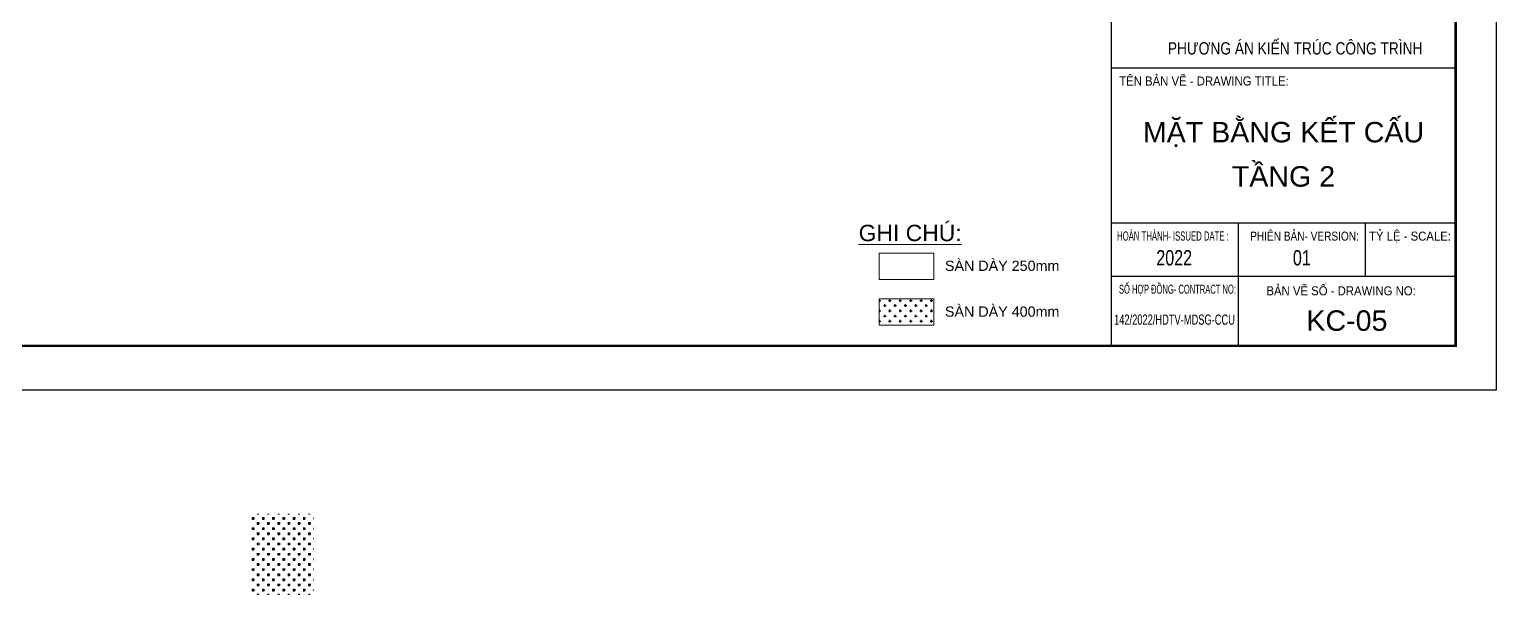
# Model space of a CAD drawing. Header units: millimetres. Extents: x -80883 to 1826631, y -376836 to 309394.
# Drawn here: x 1136849 to 1208509, y -376836 to -349210 of the extents above; entities that cross this region are included whole.
import ezdxf
from ezdxf.enums import TextEntityAlignment as Align

# ---------------------------------------------------------------- set-up
doc = ezdxf.new("R2010")
doc.units = ezdxf.units.MM
doc.header["$LTSCALE"] = 100
for name, color, linetype, lineweight in [('0-Hatch', 250, 'Continuous', 40), ('ccu12-Tencaukien', 9, 'Continuous', 15), ('KT-Net thay', 7, 'Continuous', 15)]:
    doc.layers.add(name, color=color, linetype=linetype, lineweight=lineweight)
doc.layers.add('ccu11-Dim', color=8, linetype='Continuous')
doc.layers.add('ccu12-Hatch', color=250, linetype='Continuous')
doc.styles.add('51KHUNG TEN$0$khung ten A1$1$Standard', font='', dxfattribs={"width": 0.9})
doc.styles.add('Arial', font='arial.ttf', dxfattribs={"width": 0.7})
doc.styles.get('51KHUNG TEN$0$khung ten A1$1$Standard').set_extended_font_data('.VnArialH')

# ---------------------------------------------------------------- blocks, each defined once
blk = doc.blocks.new('Khung ten_A1', base_point=(-3406704, 253379))
for p, q in [((74690, 58471), (74690, 1072)), ((74690, 58471), (74690, 1072)), ((74690, 7866), (83100, 7866)), ((74690, 7866), (83100, 7866)), ((74690, 7866), (83100, 7866)), ((74690, 4075), (83100, 4075)), ((74690, 4075), (83100, 4075)), ((77788, 4075), (77788, 1072)), ((80892, 4075), (80892, 2774)), ((74690, 2774), (83100, 2774)), ((74690, 2774), (83100, 2774))]:
    blk.add_line(p, q)
at = {"layer": 'Defpoints', "color": 1}
blk.add_lwpolyline([(84100, 0), (84100, 59471), (0, 59471), (0, 0)], close=True, dxfattribs=at)
at = {"layer": 'KT-Net thay', "const_width": 60}
blk.add_lwpolyline([(2700, 1071), (83100, 1071), (83100, 58471), (2700, 58471)], close=True, dxfattribs=at)
at = {"style": '51KHUNG TEN$0$khung ten A1$1$Standard', "width": 0.8}
blk.add_text('PH¦¥NG ¸N KIÕN TRóC C¤NG TR×NH', height=300, dxfattribs=at).set_placement((76071, 8192))
at = {"color": 2, "style": '51KHUNG TEN$0$khung ten A1$1$Standard'}
for s, height, width, p in [('tªn b¶n vÏ - drawing title:', 220.26, 0.9, (74884, 7434)), ('Hoµn thµnh- issued date : ', 225.27, 0.6, (74832, 3644)), ('phiªn b¶n- version:', 220.26, 0.8, (78082, 3644)), ('tû lÖ - scale:', 220.26, 0.9, (80983, 3644)), ('01', 375.4, 0.75, (79124, 3038)), ('sè hîp ®ång- CONTRACT NO:', 220.26, 0.6, (74878, 2347)), ('B¶n vÏ sè - drawing no:', 220.26, 0.9, (78478, 2308))]:
    blk.add_text(s, height=height, dxfattribs=dict(at, width=width)).set_placement(p)
for s, height, width, p in [('2022', 375.4, 0.75, (76226, 3038)), ('142/2022/hdtv-mdsg-ccu', 250, 0.65, (76233, 1589))]:
    blk.add_text(s, height=height, dxfattribs=dict(at, width=width)).set_placement(p, align=Align.CENTER)

msp = doc.modelspace()

# ---------------------------------------------------------------- hatches: boundary and pattern name
at = {"layer": '0-Hatch', "ltscale": 2}
h = msp.add_hatch(dxfattribs=at)
h.set_pattern_fill('CROSS', color=256, scale=1000, angle=90, style=0)
h.set_pattern_definition([(90, (2697777.93, -8249674.87), (-250, 250), [125, -375]), (180, (2697840.43, -8249612.37), (-250, -250), [125, -375])])
h.paths.add_polyline_path([(1150718.9, -372885.9), (1147718.9, -372885.9), (1147718.9, -376835.9), (1150718.9, -376835.9)])
at = {"layer": 'ccu12-Hatch', "ltscale": 0.5}
h = msp.add_hatch(dxfattribs=at)
h.set_pattern_fill('CROSS', color=256, scale=40)
h.paths.add_polyline_path([(1178356.1, -362382.9), (1181016.1, -362382.9), (1181016.1, -363672.9), (1178356.1, -363672.9)])

# ---------------------------------------------------------------- linework, layer by layer
at = {"layer": 'ccu12-Tencaukien', "color": 0, "ltscale": 20}
for points in [[(1178356.1, -360144.8), (1181016.1, -360144.8), (1181016.1, -361434.8), (1178356.1, -361434.8)], [(1178356.1, -362382.9), (1181016.1, -362382.9), (1181016.1, -363672.9), (1178356.1, -363672.9)]]:
    msp.add_lwpolyline(points, close=True, dxfattribs=at)

# ---------------------------------------------------------------- block references
at = {"layer": 'ccu11-Dim', "xscale": 2.000000000621877, "yscale": 2.000000000621877, "zscale": 2.000000000621877}
msp.add_blockref('Khung ten_A1', (-5773098.9, 139934.6), dxfattribs=at)

# ---------------------------------------------------------------- texts
at = {"layer": 'ccu11-Dim', "color": 31, "style": 'Arial'}
for s, p in [('MẶT BẰNG KẾT CẤU', (1198099.4, -354234.7)), ('TẦNG 2', (1198099.4, -356396.7)), ('KC-05', (1201197.4, -363442.3))]:
    msp.add_text(s, height=1000, dxfattribs=at).set_placement(p, align=Align.MIDDLE_CENTER)
at = {"layer": 'ccu12-Tencaukien', "color": 31, "style": 'Arial'}
msp.add_text('%%uGHI CHÚ:', height=800, dxfattribs=at).set_placement((1179865.4, -359561.2), align=Align.CENTER)
for s, p in [('SÀN DÀY 250mm', (1181564.6, -361014.8)), ('SÀN DÀY 400mm', (1181564.6, -363252.9))]:
    msp.add_text(s, height=500, dxfattribs=at).set_placement(p)

doc.saveas('drawing.dxf')
